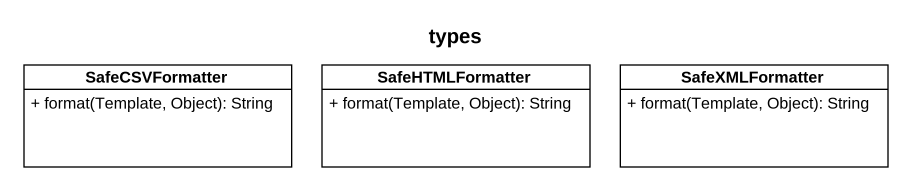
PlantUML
@startuml
title types
hide circle
hide empty members
skinparam classAttributeIconSize 0
class SafeCSVFormatter {
  + format(Template, Object): String
}
class SafeHTMLFormatter {
  + format(Template, Object): String
}
class SafeXMLFormatter {
  + format(Template, Object): String
}
@enduml
